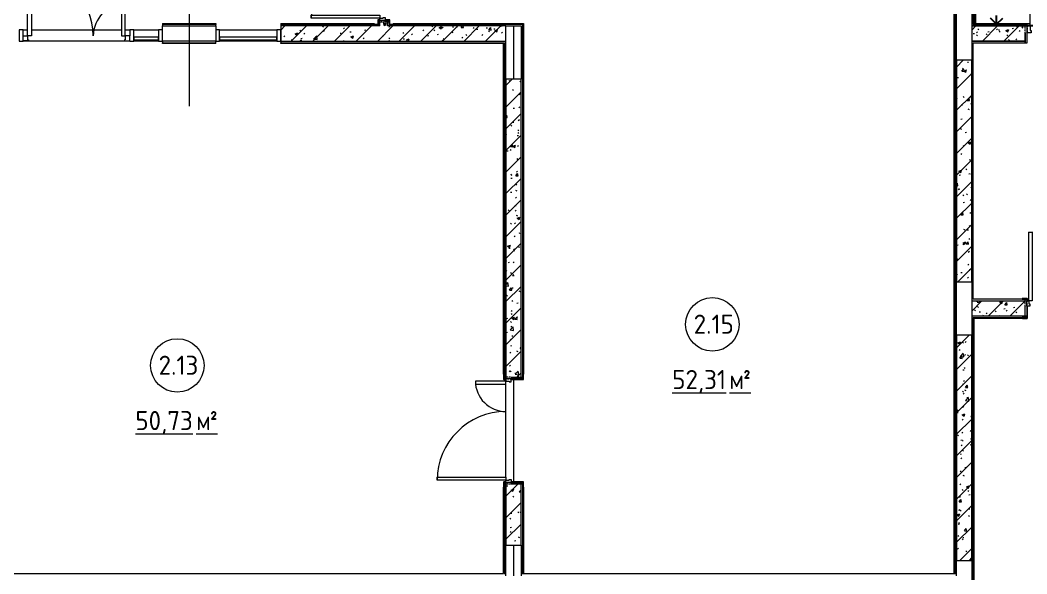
# Model space of a CAD drawing. Header units: millimetres. Extents: x -584918 to 2941280, y 3000189 to 4229862.
# Drawn here: x -441919 to -428734, y 3846735 to 3853985 of the extents above; entities that cross this region are included whole.
import ezdxf

# ---------------------------------------------------------------- set-up
doc = ezdxf.new("R2010")
doc.units = ezdxf.units.MM
doc.linetypes.add('ASVP_Невидимые', pattern=[5, 3, -2])
doc.linetypes.add('ASVP_Осевая', pattern=[14, 10, -2, 0, -2])
for name, color, linetype, lineweight in [('Витраж', 7, 'Continuous', 0), ('Двери', 7, 'Continuous', 0), ('Линии', 7, 'Continuous', 0), ('Марки помещений', 7, 'Continuous', 0), ('Обобщенные модели', 7, 'Continuous', 0), ('Панели витража', 7, 'Continuous', 0), ('Перекрытие', 7, 'Continuous', 0), ('Стены внутренние', 7, 'Continuous', 0), ('Стены несущие', 7, 'Continuous', 0), ('Стены отделка', 7, 'Continuous', 0), ('экспертиза условные обозначения', 1, 'Continuous', 0)]:
    doc.layers.add(name, color=color, linetype=linetype, lineweight=lineweight)
doc.styles.add('GOST Common_2', font='', dxfattribs={"height": 500})
doc.styles.add('GOST Common_3', font='', dxfattribs={"width": 0.9, "height": 500})
doc.styles.get('GOST Common_2').set_extended_font_data('GOST Common')
doc.styles.get('GOST Common_3').set_extended_font_data('GOST Common')
pattern_1 = [(45, (-445536.98, 3844560.27), (-141.4214, 141.4214), [])]
pattern_2 = [(50, (-445536.98, 3844560.27), (364.368, -31.8783), [38.1, -419.1]), (355, (-445536.98, 3844560.27), (-70.486, 382.113), [30.48, -335.28]), (100.451, (-445506.6, 3844557.6), (293.885, 350.2334), [32.38, -356.18]), (46.184, (-445537, 3844661.87), (542.1585, -84.086), [57.15, -628.65]), (96.636, (-445491.8, 3844654.86), (474.805, 494.855), [48.57, -534.27]), (351.184, (-445537, 3844661.87), (474.81, 494.85), [45.72, -502.92]), (21, (-445486.18, 3844636.47), (303.2285, -204.5305), [38.1, -419.1]), (326, (-445486.18, 3844636.47), (123.604, 368.376), [30.48, -335.28]), (71.451, (-445460.9, 3844619.42), (426.834, 163.843), [32.38, -356.18]), (37.5, (-445536.98, 3844560.27), (6.17665, 169.11015), [16.764, -314.452, 16.764, -323.596, -336.55]), (37.5, (-445536.98, 3844560.27), (6.17665, 169.11015), [-671.576, 16.764, -319.786]), (7.5, (-445536.98, 3844560.27), (133.6389, 200.3615), [16.764, -177.292, 16.764, -306.832, -128.27]), (7.5, (-445536.98, 3844560.27), (133.6389, 200.3615), [-517.652, 16.764, -111.506]), (327.5, (-445650.27, 3844560.27), (271.1818, -11.4584), [16.764, -110.236, 16.764, -379.476, -525.78]), (327.5, (-445650.27, 3844560.27), (271.1818, -11.4584), [-523.24, 16.764, -509.016]), (317.5, (-445701.07, 3844560.27), (296.2585, 50.8528), [16.764, -148.336, 16.764, -246.38, -373.38]), (317.5, (-445701.07, 3844560.27), (296.2585, 50.8528), [-428.244, 16.764, -356.616])]

# ---------------------------------------------------------------- blocks, each defined once
blk = doc.blocks.new('ASVP_ДверьДеревянная_2 полотна - Межкомнатная 1300х2000h_полотна_ Г Л _1220 в свету_-7533811-АР Этаж 02')
at = {"layer": 'Двери', "linetype": 'ASVP_Невидимые', "lineweight": 18}
for p, q in [((-680, 20), (-700, 20)), ((-700, 20), (-700, -50)), ((-680, -50), (-680, 20)), ((680, -50), (680, 20)), ((680, 20), (700, 20)), ((700, 20), (700, -50)), ((-700, -50), (-680, -50)), ((700, -50), (680, -50))]:
    blk.add_line(p, q, dxfattribs=at)
at = {"layer": 'Двери', "lineweight": 18}
for p, q in [((-680, 20), (-680, -50)), ((-640, 20), (-680, 20)), ((-640, -10), (-640, 20)), ((640, 20), (680, 20)), ((640, -10), (640, 20)), ((680, 20), (680, -50)), ((-680, -50), (-650, -50)), ((-650, -50), (-650, -10)), ((-650, -10), (-640, -10)), ((-610, -50), (-650, -50)), ((-650, -50), (-650, -450)), ((-610, -450), (-610, -50)), ((610, -950), (610, -50)), ((610, -50), (650, -50)), ((650, -10), (640, -10)), ((650, -50), (650, -10)), ((650, -50), (650, -950)), ((680, -50), (650, -50)), ((-650, -450), (-610, -450)), ((650, -950), (610, -950))]:
    blk.add_line(p, q, dxfattribs=at)
at = {"layer": 'Двери'}
for centre, radius, start, end in [((-650, -50), 400, 270, 0), ((650, -50), 900, 180, 270)]:
    blk.add_arc(centre, radius, start, end, dxfattribs=at)
blk = doc.blocks.new('ASVP_НАЛИЧНИК МДФ_Двери - Наличник дверной МДФ-7533812-АР Этаж 02')
at = {"layer": 'Обобщенные модели'}
for p, q in [((-740, 5), (-740, 0)), ((-740, 0), (-681, 0)), ((-675, 10), (-735, 10)), ((-681, 1), (-680, 1)), ((-681, 0), (-681, 1)), ((-680, 1), (-680, -50)), ((-670, -50), (-670, 5)), ((670, 5), (670, -50)), ((735, 10), (675, 10)), ((680, 1), (681, 1)), ((680, -50), (680, 1)), ((681, 1), (681, 0)), ((681, 0), (740, 0)), ((740, 0), (740, 5))]:
    blk.add_line(p, q, dxfattribs=at)
for centre, start, end in [((-735, 5), 90, 180), ((-675, 5), 360, 90), ((675, 5), 90, 180), ((735, 5), 0, 90)]:
    blk.add_arc(centre, 5, start, end, dxfattribs=at)
blk = doc.blocks.new('ASVP_НАЛИЧНИК МДФ_Двери - Наличник дверной МДФ-7488638-АР Этаж 02')
at = {"layer": 'Обобщенные модели'}
for p, q in [((-740, 5), (-740, 0)), ((-740, 0), (-681, 0)), ((-675, 10), (-735, 10)), ((-681, 1), (-680, 1)), ((-681, 0), (-681, 1)), ((-680, 1), (-680, -20)), ((-670, -20), (-670, 5)), ((670, 5), (670, -20)), ((735, 10), (675, 10)), ((680, 1), (681, 1)), ((680, -20), (680, 1)), ((681, 1), (681, 0)), ((681, 0), (740, 0)), ((740, 0), (740, 5))]:
    blk.add_line(p, q, dxfattribs=at)
for centre, start, end in [((-735, 5), 90, 180), ((-675, 5), 360, 90), ((675, 5), 90, 180), ((735, 5), 0, 90)]:
    blk.add_arc(centre, 5, start, end, dxfattribs=at)
blk = doc.blocks.new('ASVP_ДверьДеревянная_2 полотна - Межкомнатная 1300х2000h_полотна_ Г Л _1220 в свету_-7769643-АР Этаж 02')
at = {"layer": 'Двери', "linetype": 'ASVP_Невидимые', "lineweight": 18}
for p, q in [((-680, -30), (-700, -30)), ((-700, -30), (-700, -100)), ((-700, -100), (-680, -100)), ((-680, -100), (-680, -30)), ((680, -100), (680, -30)), ((680, -30), (700, -30)), ((700, -100), (680, -100)), ((700, -30), (700, -100))]:
    blk.add_line(p, q, dxfattribs=at)
at = {"layer": 'Двери', "lineweight": 18}
for p, q in [((-680, -30), (-680, -100)), ((-640, -30), (-680, -30)), ((-680, -100), (-650, -100)), ((-650, -100), (-650, -60)), ((-650, -60), (-640, -60)), ((-610, -100), (-650, -100)), ((-650, -100), (-650, -500)), ((-640, -60), (-640, -30)), ((-610, -500), (-610, -100)), ((610, -1000), (610, -100)), ((610, -100), (650, -100)), ((640, -30), (680, -30)), ((640, -60), (640, -30)), ((650, -60), (640, -60)), ((650, -100), (650, -60)), ((650, -100), (650, -1000)), ((680, -100), (650, -100)), ((680, -30), (680, -100)), ((-650, -500), (-610, -500)), ((650, -1000), (610, -1000))]:
    blk.add_line(p, q, dxfattribs=at)
at = {"layer": 'Двери'}
for centre, radius, start, end in [((-650, -100), 400, 270, 0), ((650, -100), 900, 180, 270)]:
    blk.add_arc(centre, radius, start, end, dxfattribs=at)
blk = doc.blocks.new('ASVP_НАЛИЧНИК МДФ_Двери - Наличник дверной МДФ-7488637-АР Этаж 02')
at = {"layer": 'Обобщенные модели'}
for p, q in [((-740, 5), (-740, 0)), ((-740, 0), (-681, 0)), ((-675, 10), (-735, 10)), ((-681, 1), (-680, 1)), ((-681, 0), (-681, 1)), ((-680, 1), (-680, -150)), ((-670, -150), (-670, 5)), ((670, 5), (670, -150)), ((735, 10), (675, 10)), ((680, 1), (681, 1)), ((680, -150), (680, 1)), ((681, 1), (681, 0)), ((681, 0), (740, 0)), ((740, 0), (740, 5))]:
    blk.add_line(p, q, dxfattribs=at)
for centre, start, end in [((-735, 5), 90, 180), ((-675, 5), 360, 90), ((675, 5), 90, 180), ((735, 5), 0, 90)]:
    blk.add_arc(centre, 5, start, end, dxfattribs=at)
blk = doc.blocks.new('ASVP_НАЛИЧНИК МДФ_Двери - Наличник дверной МДФ-V12-АР Этаж 02')
at = {"layer": 'Обобщенные модели'}
for p, q in [((-740, 5), (-740, 0)), ((-740, 0), (-681, 0)), ((-675, 10), (-735, 10)), ((-681, 1), (-680, 1)), ((-681, 0), (-681, 1)), ((-680, 1), (-680, -20)), ((-670, -20), (-670, 5)), ((670, 5), (670, -20)), ((735, 10), (675, 10)), ((680, 1), (681, 1)), ((680, -20), (680, 1)), ((681, 1), (681, 0)), ((681, 0), (740, 0)), ((740, 0), (740, 5))]:
    blk.add_line(p, q, dxfattribs=at)
for centre, start, end in [((-735, 5), 90, 180), ((-675, 5), 360, 90), ((675, 5), 90, 180), ((735, 5), 0, 90)]:
    blk.add_arc(centre, 5, start, end, dxfattribs=at)
blk = doc.blocks.new('ASVP_ДверьПротивопожарнаяСтальная_2 полотна - EI15 1370х2000h_полотна_ Г Пр _1250 в свету_-7407274-АР Этаж 02')
at = {"layer": 'Двери', "lineweight": 18}
for p, q in [((-685, 1000), (-625, 1000)), ((-685, 100), (-685, 1000)), ((-625, 1000), (-625, 100)), ((685, 570), (625, 570)), ((625, 570), (625, 100)), ((685, 100), (685, 570)), ((-725, 100), (-685, 100)), ((-725, 10), (-725, 100)), ((-670, 10), (-725, 10)), ((-625, 100), (-685, 100)), ((-685, 100), (-685, 40)), ((-685, 40), (-670, 40)), ((-670, 40), (-670, 10)), ((625, 100), (685, 100)), ((685, 40), (670, 40)), ((670, 40), (670, 10)), ((670, 10), (725, 10)), ((725, 100), (685, 100)), ((685, 100), (685, 40)), ((725, 10), (725, 100))]:
    blk.add_line(p, q, dxfattribs=at)
at = {"layer": 'Двери', "linetype": 'ASVP_Невидимые', "lineweight": 18}
for p, q in [((-750, 100), (-725, 100)), ((-750, 10), (-750, 100)), ((-725, 10), (-750, 10)), ((-725, 100), (-725, 10)), ((750, 100), (725, 100)), ((725, 100), (725, 10)), ((725, 10), (750, 10)), ((750, 10), (750, 100))]:
    blk.add_line(p, q, dxfattribs=at)
at = {"layer": 'Двери'}
for centre, radius, start, end in [((-685, 100), 900, 360, 90), ((685, 100), 470, 90, 180)]:
    blk.add_arc(centre, radius, start, end, dxfattribs=at)
blk = doc.blocks.new('ASVP_ОТКОС_Оштукатуривание дверного откоса - Оштукатуривание дверного откоса-5741163-АР Этаж 02')
at = {"layer": 'Обобщенные модели'}
for p, q in [((-750, 130), (-750, 0)), ((-750, 0), (-725, 0)), ((-725, 0), (-725, 130)), ((725, 130), (725, 0)), ((725, 0), (750, 0)), ((750, 0), (750, 130))]:
    blk.add_line(p, q, dxfattribs=at)
blk = doc.blocks.new('ASVP_ОТКОС_Оштукатуривание дверного откоса - Оштукатуривание дверного откоса-V66-АР Этаж 02')
at = {"layer": 'Обобщенные модели'}
for p, q in [((-750, 20), (-750, 0)), ((-750, 0), (-725, 0)), ((-725, 0), (-725, 20)), ((725, 20), (725, 0)), ((725, 0), (750, 0)), ((750, 0), (750, 20))]:
    blk.add_line(p, q, dxfattribs=at)
blk = doc.blocks.new('ASVP_ДверьДеревянная_2 полотна - Межкомнатная 1300х2000h_полотна_ Г Пр _1220 в свету_-7189934-АР Этаж 02')
at = {"layer": 'Двери', "lineweight": 18}
for p, q in [((-650, 1000), (-610, 1000)), ((-650, 100), (-650, 1000)), ((-610, 1000), (-610, 100)), ((650, 500), (610, 500)), ((610, 500), (610, 100)), ((650, 100), (650, 500)), ((-680, 100), (-650, 100)), ((-680, 30), (-680, 100)), ((-640, 30), (-680, 30)), ((-610, 100), (-650, 100)), ((-650, 100), (-650, 60)), ((-650, 60), (-640, 60)), ((-640, 60), (-640, 30)), ((610, 100), (650, 100)), ((650, 60), (640, 60)), ((640, 60), (640, 30)), ((640, 30), (680, 30)), ((680, 100), (650, 100)), ((650, 100), (650, 60)), ((680, 30), (680, 100))]:
    blk.add_line(p, q, dxfattribs=at)
at = {"layer": 'Двери', "linetype": 'ASVP_Невидимые', "lineweight": 18}
for p, q in [((-700, 100), (-680, 100)), ((-700, 30), (-700, 100)), ((-680, 30), (-700, 30)), ((-680, 100), (-680, 30)), ((700, 100), (680, 100)), ((680, 100), (680, 30)), ((680, 30), (700, 30)), ((700, 30), (700, 100))]:
    blk.add_line(p, q, dxfattribs=at)
at = {"layer": 'Двери'}
for centre, radius, start, end in [((-650, 100), 900, 360, 90), ((650, 100), 400, 90, 180)]:
    blk.add_arc(centre, radius, start, end, dxfattribs=at)
blk = doc.blocks.new('ASVP_НАЛИЧНИК МДФ_Двери - Наличник дверной МДФ-7405303-АР Этаж 02')
at = {"layer": 'Обобщенные модели'}
for p, q in [((-680, 150), (-680, -1)), ((-670, -5), (-670, 150)), ((670, 150), (670, -5)), ((680, -1), (680, 150)), ((-681, 0), (-740, 0)), ((-740, 0), (-740, -5)), ((-681, -1), (-681, 0)), ((740, 0), (681, 0)), ((681, 0), (681, -1)), ((740, -5), (740, 0)), ((-735, -10), (-675, -10)), ((-680, -1), (-681, -1)), ((675, -10), (735, -10)), ((681, -1), (680, -1))]:
    blk.add_line(p, q, dxfattribs=at)
for centre, start, end in [((-735, -5), 180, 270), ((-675, -5), 270, 360), ((675, -5), 180, 270), ((735, -5), 270, 360)]:
    blk.add_arc(centre, 5, start, end, dxfattribs=at)
blk = doc.blocks.new('ASVP_НАЛИЧНИК МДФ_Двери - Наличник дверной МДФ-7488626-АР Этаж 02')
at = {"layer": 'Обобщенные модели'}
for p, q in [((-681, 0), (-740, 0)), ((-740, 0), (-740, -5)), ((-681, -1), (-681, 0)), ((-680, 20), (-680, -1)), ((-670, -5), (-670, 20)), ((670, 20), (670, -5)), ((680, -1), (680, 20)), ((740, 0), (681, 0)), ((681, 0), (681, -1)), ((740, -5), (740, 0)), ((-735, -10), (-675, -10)), ((-680, -1), (-681, -1)), ((675, -10), (735, -10)), ((681, -1), (680, -1))]:
    blk.add_line(p, q, dxfattribs=at)
for centre, start, end in [((-735, -5), 180, 270), ((-675, -5), 270, 360), ((675, -5), 180, 270), ((735, -5), 270, 360)]:
    blk.add_arc(centre, 5, start, end, dxfattribs=at)
blk = doc.blocks.new('Системная панель - Cтеклопакет Двухкамерный_36 мм-7511920-АР Этаж 02')
at = {"layer": 'Панели витража', "lineweight": 18}
for p, q in [((162, 18), (-162, 18)), ((-162, 18), (-162, -18)), ((162, -18), (162, 18)), ((-162, -18), (162, -18))]:
    blk.add_line(p, q, dxfattribs=at)
blk = doc.blocks.new('Прямоугольный импост - 50х150 мм-V15-АР Этаж 02')
at = {"layer": 'Витраж', "lineweight": 18}
for p, q in [((-25, 115), (25, 115)), ((-25, 32.5), (-25, 115)), ((25, 115), (25, -35)), ((-25, -35), (-25, -32.5)), ((25, -35), (-25, -35))]:
    blk.add_line(p, q, dxfattribs=at)
blk = doc.blocks.new('Прямоугольный импост - 50х150 мм-6338307-АР Этаж 02')
at = {"layer": 'Витраж', "lineweight": 18}
for p, q in [((0, 115), (-50, 115)), ((-50, 115), (-50, -35)), ((0, -35), (0, 115)), ((-50, -35), (0, -35))]:
    blk.add_line(p, q, dxfattribs=at)
blk = doc.blocks.new('Системная панель - Cтеклопакет Двухкамерный_36 мм-7511903-АР Этаж 02')
at = {"layer": 'Панели витража', "lineweight": 18}
for p, q in [((375, 18), (-375, 18)), ((-375, 18), (-375, -18)), ((375, -18), (375, 18)), ((-375, -18), (375, -18))]:
    blk.add_line(p, q, dxfattribs=at)
blk = doc.blocks.new('Прямоугольный импост - 50х150 мм-6338301-АР Этаж 02')
at = {"layer": 'Витраж', "lineweight": 18}
for p, q in [((-50, 115), (0, 115)), ((-50, -35), (-50, 115)), ((0, 115), (0, -35)), ((0, -35), (-50, -35))]:
    blk.add_line(p, q, dxfattribs=at)
blk = doc.blocks.new('ASVP_ДверьАлюминиеваяВитражная_2 полотна - Остекленная Внутренняя-7511946-АР Этаж 02')
at = {"layer": 'Двери', "lineweight": 18}
for p, q in [((-640, 892.5), (-590, 892.5)), ((-640, 32.5), (-640, 892.5)), ((-590, 892.5), (-590, 32.5)), ((640, 452.5), (590, 452.5)), ((590, 452.5), (590, 32.5)), ((640, 32.5), (640, 452.5)), ((-700, 32.5), (-640, 32.5)), ((-700, -32.5), (-700, 32.5)), ((-590, 32.5), (-640, 32.5)), ((-640, 32.5), (-640, -17.5)), ((590, 32.5), (640, 32.5)), ((700, 32.5), (640, 32.5)), ((640, 32.5), (640, -17.5)), ((700, -32.5), (700, 32.5)), ((-630, -32.5), (-700, -32.5)), ((-640, -17.5), (-630, -17.5)), ((-630, -17.5), (-630, -32.5)), ((640, -17.5), (630, -17.5)), ((630, -17.5), (630, -32.5)), ((630, -32.5), (700, -32.5))]:
    blk.add_line(p, q, dxfattribs=at)
at = {"layer": 'Двери'}
for centre, radius, start, end in [((-640, 32.5), 860, 360, 90), ((640, 32.5), 420, 90, 180)]:
    blk.add_arc(centre, radius, start, end, dxfattribs=at)
blk = doc.blocks.new('Прямоугольный импост - 50х150 мм-6338298-АР Этаж 02')
at = {"layer": 'Витраж', "lineweight": 18}
for p, q in [((-25, 115), (25, 115)), ((-25, -35), (-25, 115)), ((25, 115), (25, 32.5)), ((25, -35), (-25, -35)), ((25, -32.5), (25, -35))]:
    blk.add_line(p, q, dxfattribs=at)
blk = doc.blocks.new('ASVP_Марка_Помещение_ДваЗначения - Номер Площадь-685795-АР Этаж 02')
at = {"layer": 'Марки помещений'}
blk.add_circle((0, 0), 3.5, dxfattribs=at)

msp = doc.modelspace()

# ---------------------------------------------------------------- hatches: boundary and pattern name
at = {"layer": 'Стены внутренние'}
h = msp.add_hatch(dxfattribs=at)
h.set_pattern_fill('FP_1', color=256, style=0, pattern_type=2)
h.set_pattern_definition(pattern_1)
h.paths.add_polyline_path([(-437106.082, 3853909.598), (-437106.082, 3853959.598), (-437206.082, 3853959.598), (-437206.082, 3853909.598)])
h.paths.add_polyline_path([(-437206.082, 3855359.598), (-437106.082, 3855359.598), (-437106.082, 3855509.598), (-437206.082, 3855509.598), (-437206.082, 3855502.662)])
h = msp.add_hatch(dxfattribs=at)
h.set_pattern_fill('FP_2', color=256, style=0, pattern_type=2)
h.set_pattern_definition(pattern_2)
h.paths.add_polyline_path([(-437106.082, 3853909.598), (-437106.082, 3853959.598), (-437206.082, 3853959.598), (-437206.082, 3853909.598)])
h.paths.add_polyline_path([(-437206.082, 3855359.598), (-437106.082, 3855359.598), (-437106.082, 3855509.598), (-437206.082, 3855509.598), (-437206.082, 3855502.662)])
h = msp.add_hatch(dxfattribs=at)
h.set_pattern_fill('FP_1', color=256, style=0, pattern_type=2)
h.set_pattern_definition(pattern_1)
h.paths.add_polyline_path([(-436089.903, 3853709.598), (-435556.082, 3853709.598), (-435556.082, 3853909.598), (-438506.082, 3853909.598), (-438506.082, 3853709.598), (-437026.274, 3853709.598)])
h = msp.add_hatch(dxfattribs=at)
h.set_pattern_fill('FP_2', color=256, style=0, pattern_type=2)
h.set_pattern_definition(pattern_2)
h.paths.add_polyline_path([(-436089.903, 3853709.598), (-435556.082, 3853709.598), (-435556.082, 3853909.598), (-438506.082, 3853909.598), (-438506.082, 3853709.598), (-437026.274, 3853709.598)])
h = msp.add_hatch(dxfattribs=at)
h.set_pattern_fill('FP_1', color=256, style=0, pattern_type=2)
h.set_pattern_definition(pattern_1)
h.paths.add_polyline_path([(-429456.082, 3853709.598), (-428756.082, 3853709.598), (-428756.082, 3853909.598), (-429456.082, 3853909.01)])
h.paths.add_polyline_path([(-427256.082, 3853709.598), (-427106.082, 3853709.598), (-427106.082, 3853909.598), (-427256.082, 3853909.598), (-427256.082, 3853819.598)])
h = msp.add_hatch(dxfattribs=at)
h.set_pattern_fill('FP_2', color=256, style=0, pattern_type=2)
h.set_pattern_definition(pattern_2)
h.paths.add_polyline_path([(-429456.082, 3853709.598), (-428756.082, 3853709.598), (-428756.082, 3853909.598), (-429456.082, 3853909.01)])
h.paths.add_polyline_path([(-427256.082, 3853709.598), (-427106.082, 3853709.598), (-427106.082, 3853909.598), (-427256.082, 3853909.598), (-427256.082, 3853819.598)])
h = msp.add_hatch(dxfattribs=at)
h.set_pattern_fill('FP_1', color=256, style=0, pattern_type=2)
h.set_pattern_definition(pattern_1)
h.paths.add_polyline_path([(-429656.082, 3850559.598), (-429456.082, 3850559.598), (-429456.082, 3853459.598), (-429656.082, 3853459.598), (-429656.082, 3851759.598)])
h = msp.add_hatch(dxfattribs=at)
h.set_pattern_fill('FP_2', color=256, style=0, pattern_type=2)
h.set_pattern_definition(pattern_2)
h.paths.add_polyline_path([(-429656.082, 3850559.598), (-429456.082, 3850559.598), (-429456.082, 3853459.598), (-429656.082, 3853459.598), (-429656.082, 3851759.598)])
h = msp.add_hatch(dxfattribs=at)
h.set_pattern_fill('FP_1', color=256, style=0, pattern_type=2)
h.set_pattern_definition(pattern_1)
h.paths.add_polyline_path([(-435456.082, 3847109.598), (-435356.082, 3847109.598), (-435356.082, 3847909.598), (-435556.082, 3847909.598), (-435556.082, 3847109.598)])
h.paths.add_polyline_path([(-435486.082, 3849309.598), (-435356.082, 3849309.598), (-435356.082, 3853209.598), (-435556.082, 3853209.598), (-435556.082, 3849309.598)])
h = msp.add_hatch(dxfattribs=at)
h.set_pattern_fill('FP_2', color=256, style=0, pattern_type=2)
h.set_pattern_definition(pattern_2)
h.paths.add_polyline_path([(-435456.082, 3847109.598), (-435356.082, 3847109.598), (-435356.082, 3847909.598), (-435556.082, 3847909.598), (-435556.082, 3847109.598)])
h.paths.add_polyline_path([(-435486.082, 3849309.598), (-435356.082, 3849309.598), (-435356.082, 3853209.598), (-435556.082, 3853209.598), (-435556.082, 3849309.598)])
h = msp.add_hatch(dxfattribs=at)
h.set_pattern_fill('FP_1', color=256, style=0, pattern_type=2)
h.set_pattern_definition(pattern_1)
h.paths.add_polyline_path([(-427106.082, 3850109.598), (-427106.082, 3850309.598), (-427356.082, 3850309.598), (-427356.082, 3850109.598), (-427120.871, 3850109.598)])
h.paths.add_polyline_path([(-429436.082, 3850109.598), (-428756.082, 3850109.598), (-428756.082, 3850309.598), (-429456.082, 3850309.598), (-429456.082, 3850109.598)])
h = msp.add_hatch(dxfattribs=at)
h.set_pattern_fill('FP_2', color=256, style=0, pattern_type=2)
h.set_pattern_definition(pattern_2)
h.paths.add_polyline_path([(-427106.082, 3850109.598), (-427106.082, 3850309.598), (-427356.082, 3850309.598), (-427356.082, 3850109.598), (-427120.871, 3850109.598)])
h.paths.add_polyline_path([(-429436.082, 3850109.598), (-428756.082, 3850109.598), (-428756.082, 3850309.598), (-429456.082, 3850309.598), (-429456.082, 3850109.598)])
h = msp.add_hatch(dxfattribs=at)
h.set_pattern_fill('FP_1', color=256, style=0, pattern_type=2)
h.set_pattern_definition(pattern_1)
h.paths.add_polyline_path([(-429465.472, 3846909.598), (-429456.082, 3846909.598), (-429456.082, 3849859.598), (-429656.082, 3849859.598), (-429656.082, 3846909.598)])
h = msp.add_hatch(dxfattribs=at)
h.set_pattern_fill('FP_2', color=256, style=0, pattern_type=2)
h.set_pattern_definition(pattern_2)
h.paths.add_polyline_path([(-429465.472, 3846909.598), (-429456.082, 3846909.598), (-429456.082, 3849859.598), (-429656.082, 3849859.598), (-429656.082, 3846909.598)])
at = {"layer": 'экспертиза условные обозначения', "lineweight": -3}
h = msp.add_hatch(dxfattribs=at)
h.set_pattern_fill('GRASS', color=3, scale=24)
h.set_pattern_definition([(90, (-445940.84, 3599179.46), (-431.0523, 431.0523), [114.3, -747.8046]), (45, (-445940.84, 3599179.46), (-431.0523, 431.0523), [114.3, -495.3]), (135, (-445940.84, 3599179.46), (-431.0523, -431.0523), [114.3, -495.3])])
edge = h.paths.add_edge_path()
edge.add_line((-433138.536, 3859960.732), (-432427.047, 3861812.531))
edge.add_line((-432427.047, 3861812.531), (-429058.768, 3860419.029))
edge.add_line((-429058.768, 3860419.029), (-427713.174, 3863758.097))
edge.add_line((-427713.174, 3863758.097), (-426192.043, 3863145.104))
edge.add_line((-426192.043, 3863145.104), (-427537.637, 3859806.036))
edge.add_line((-427537.637, 3859806.036), (-422940.993, 3857986.002))
edge.add_line((-422940.993, 3857986.002), (-423651.168, 3856223.716))
edge.add_line((-423651.168, 3856223.716), (-424966.386, 3856759.12))
edge.add_arc((-425393.138, 3855731.152), 1113.03, 67.4546237, 179.2891611)
edge.add_line((-426506.082, 3855744.96), (-426506.082, 3853909.598))
edge.add_line((-426506.082, 3853909.598), (-429406.082, 3853909.598))
edge.add_line((-429406.082, 3853909.598), (-429406.082, 3858542.86))
edge.add_line((-429406.082, 3858542.86), (-433138.536, 3859960.732))

# ---------------------------------------------------------------- linework, layer by layer
at = {"layer": 'Линии', "linetype": 'ASVP_Осевая'}
msp.add_line((-439706.082, 3859859.598), (-439706.082, 3852859.598), dxfattribs=at)
at = {"layer": 'Перекрытие'}
for p, q in [((-437106.082, 3853979.598), (-437106.082, 3853959.598)), ((-441881.082, 3853859.598), (-441821.082, 3853859.598)), ((-441771.082, 3853859.598), (-440591.082, 3853859.598)), ((-440541.082, 3853859.598), (-440481.082, 3853859.598)), ((-440431.082, 3853859.598), (-440106.082, 3853859.598)), ((-440056.082, 3853859.598), (-440056.082, 3853909.598)), ((-439356.082, 3853909.598), (-439356.082, 3853859.598)), ((-439306.082, 3853859.598), (-438556.082, 3853859.598)), ((-435456.082, 3853909.598), (-435456.082, 3853209.598)), ((-440481.082, 3853709.598), (-441881.082, 3853709.598)), ((-440106.082, 3853709.598), (-440431.082, 3853709.598)), ((-438556.082, 3853709.598), (-439306.082, 3853709.598)), ((-428736.082, 3850109.598), (-428756.082, 3850109.598)), ((-435456.082, 3849309.598), (-435456.082, 3849289.598)), ((-435556.082, 3847999.598), (-435556.082, 3849219.598)), ((-435456.082, 3849279.598), (-435456.082, 3847939.598)), ((-435456.082, 3847929.598), (-435456.082, 3847909.598)), ((-435456.082, 3847109.598), (-435456.082, 3846709.598))]:
    msp.add_line(p, q, dxfattribs=at)
at = {"layer": 'Стены внутренние'}
for p, q in [((-429426.082, 3855669.598), (-429426.082, 3853939.598)), ((-429686.082, 3846739.598), (-429686.082, 3855479.598)), ((-440056.082, 3853939.598), (-439356.082, 3853939.598)), ((-440056.082, 3853939.598), (-440056.082, 3853929.598)), ((-439356.082, 3853939.598), (-439356.082, 3853929.598)), ((-438506.082, 3853939.598), (-437281.082, 3853939.598)), ((-438506.082, 3853939.598), (-438506.082, 3853929.598)), ((-437281.082, 3853939.598), (-437281.082, 3853929.598)), ((-437031.082, 3853939.598), (-435326.082, 3853939.598)), ((-437031.082, 3853939.598), (-437031.082, 3853929.598)), ((-435326.082, 3853939.598), (-435326.082, 3849349.598)), ((-429426.082, 3853939.598), (-428691.082, 3853939.598)), ((-440056.082, 3853679.598), (-440056.082, 3853689.598)), ((-439356.082, 3853679.598), (-440056.082, 3853679.598)), ((-439356.082, 3853679.598), (-439356.082, 3853689.598)), ((-438506.082, 3853679.598), (-438506.082, 3853689.598)), ((-435586.082, 3853679.598), (-438506.082, 3853679.598)), ((-435586.082, 3849349.598), (-435586.082, 3853679.598)), ((-428791.082, 3850079.598), (-429426.082, 3850079.598)), ((-429426.082, 3850079.598), (-429426.082, 3841339.598)), ((-435586.082, 3849349.598), (-435581.082, 3849349.598)), ((-435326.082, 3849349.598), (-435331.082, 3849349.598)), ((-435586.082, 3846739.598), (-435586.082, 3847869.598)), ((-435586.082, 3847869.598), (-435581.082, 3847869.598)), ((-435326.082, 3847869.598), (-435331.082, 3847869.598)), ((-435326.082, 3847869.598), (-435326.082, 3846739.598)), ((-442826.082, 3846739.598), (-435586.082, 3846739.598)), ((-435326.082, 3846739.598), (-429686.082, 3846739.598))]:
    msp.add_line(p, q, dxfattribs=at)
at = {"layer": 'Стены несущие'}
for p, q in [((-437206.082, 3853909.598), (-437206.082, 3853959.598)), ((-437106.082, 3853959.598), (-437136.082, 3853959.598)), ((-437106.082, 3853909.598), (-437106.082, 3853959.598)), ((-437206.082, 3853909.598), (-438506.082, 3853909.598)), ((-438506.082, 3853909.598), (-438506.082, 3853709.598)), ((-435556.082, 3853909.598), (-437106.082, 3853909.598)), ((-435556.082, 3853709.598), (-435556.082, 3853909.598)), ((-429456.082, 3853909.598), (-429456.082, 3853709.598)), ((-428756.082, 3853909.598), (-429456.082, 3853909.598)), ((-429436.082, 3853909.598), (-428756.082, 3853909.598)), ((-428756.082, 3853709.598), (-428756.082, 3853819.598)), ((-438506.082, 3853709.598), (-435556.082, 3853709.598)), ((-429456.082, 3853709.598), (-428756.082, 3853709.598)), ((-428756.082, 3853709.598), (-429436.082, 3853709.598)), ((-429456.082, 3853459.598), (-429656.082, 3853459.598)), ((-429656.082, 3853459.598), (-429656.082, 3850559.598)), ((-429456.082, 3850559.598), (-429456.082, 3853459.598)), ((-435356.082, 3853209.598), (-435556.082, 3853209.598)), ((-435556.082, 3853209.598), (-435556.082, 3849309.598)), ((-435356.082, 3849309.598), (-435356.082, 3853209.598)), ((-429656.082, 3850559.598), (-429456.082, 3850559.598)), ((-429456.082, 3850309.598), (-429456.082, 3850109.598)), ((-429456.082, 3850309.598), (-428756.082, 3850309.598)), ((-428756.082, 3850109.598), (-428756.082, 3850239.598)), ((-428756.082, 3850109.598), (-429456.082, 3850109.598)), ((-429456.082, 3849859.598), (-429656.082, 3849859.598)), ((-429656.082, 3849859.598), (-429656.082, 3846909.598)), ((-429456.082, 3846909.598), (-429456.082, 3849859.598)), ((-435486.082, 3849309.598), (-435356.082, 3849309.598)), ((-435556.082, 3847909.598), (-435556.082, 3847109.598)), ((-435356.082, 3847909.598), (-435486.082, 3847909.598)), ((-435356.082, 3847109.598), (-435356.082, 3847909.598)), ((-435556.082, 3847109.598), (-435356.082, 3847109.598)), ((-429656.082, 3846909.598), (-429456.082, 3846909.598))]:
    msp.add_line(p, q, dxfattribs=at)
at = {"layer": 'Стены отделка'}
for p, q in [((-429436.082, 3853929.598), (-429436.082, 3855774.598)), ((-429456.082, 3855709.598), (-429456.082, 3853909.598)), ((-429656.082, 3846709.598), (-429656.082, 3855509.598)), ((-429676.082, 3855489.598), (-429676.082, 3846729.598)), ((-439356.082, 3853929.598), (-440056.082, 3853929.598)), ((-440056.082, 3853929.598), (-440056.082, 3853909.598)), ((-439356.082, 3853909.598), (-439356.082, 3853929.598)), ((-437226.082, 3853929.598), (-438506.082, 3853929.598)), ((-438506.082, 3853929.598), (-438506.082, 3853909.598)), ((-437206.082, 3853959.598), (-437226.082, 3853959.598)), ((-437226.082, 3853959.598), (-437226.082, 3853929.598)), ((-437086.082, 3853959.598), (-437106.082, 3853959.598)), ((-437086.082, 3853929.598), (-437086.082, 3853959.598)), ((-435336.082, 3853929.598), (-437086.082, 3853929.598)), ((-435336.082, 3849309.598), (-435336.082, 3853929.598)), ((-428756.082, 3853929.598), (-429436.082, 3853929.598)), ((-428756.082, 3853909.598), (-428756.082, 3853929.598)), ((-440056.082, 3853909.598), (-439356.082, 3853909.598)), ((-435556.082, 3853909.598), (-435356.082, 3853909.598)), ((-435356.082, 3853909.598), (-435356.082, 3853209.598)), ((-429456.082, 3853909.598), (-429436.082, 3853909.598)), ((-439356.082, 3853709.598), (-440056.082, 3853709.598)), ((-440056.082, 3853709.598), (-440056.082, 3853689.598)), ((-440056.082, 3853689.598), (-439356.082, 3853689.598)), ((-439356.082, 3853689.598), (-439356.082, 3853709.598)), ((-438506.082, 3853709.598), (-438506.082, 3853689.598)), ((-438506.082, 3853689.598), (-435576.082, 3853689.598)), ((-435576.082, 3853689.598), (-435576.082, 3849309.598)), ((-435556.082, 3853209.598), (-435556.082, 3853709.598)), ((-429456.082, 3853709.598), (-429456.082, 3850309.598)), ((-429436.082, 3853709.598), (-429456.082, 3853709.598)), ((-429436.082, 3853689.598), (-428756.082, 3853689.598)), ((-429436.082, 3850329.598), (-429436.082, 3853689.598)), ((-428756.082, 3853689.598), (-428756.082, 3853709.598)), ((-428756.082, 3850329.598), (-429436.082, 3850329.598)), ((-428756.082, 3850309.598), (-428756.082, 3850329.598)), ((-429456.082, 3850109.598), (-429456.082, 3841309.598)), ((-428756.082, 3850089.598), (-428756.082, 3850109.598)), ((-429436.082, 3841329.598), (-429436.082, 3850089.598)), ((-429436.082, 3850089.598), (-428756.082, 3850089.598)), ((-435576.082, 3849309.598), (-435556.082, 3849309.598)), ((-435356.082, 3849309.598), (-435336.082, 3849309.598)), ((-435556.082, 3847909.598), (-435576.082, 3847909.598)), ((-435576.082, 3847909.598), (-435576.082, 3846729.598)), ((-435336.082, 3847909.598), (-435356.082, 3847909.598)), ((-435336.082, 3846729.598), (-435336.082, 3847909.598)), ((-435556.082, 3846709.598), (-435556.082, 3847109.598)), ((-435356.082, 3847109.598), (-435356.082, 3846709.598))]:
    msp.add_line(p, q, dxfattribs=at)
at = {"layer": 'экспертиза условные обозначения', "color": 3, "lineweight": -3}
msp.add_lwpolyline([(-433138.536, 3859960.732), (-432427.047, 3861812.531), (-429058.768, 3860419.029), (-427713.174, 3863758.097), (-426192.043, 3863145.104), (-427537.637, 3859806.036), (-422940.993, 3857986.002), (-423651.168, 3856223.716), (-424966.386, 3856759.12, 0.530783709), (-426506.082, 3855744.96), (-426506.082, 3853909.598), (-429406.082, 3853909.598), (-429406.082, 3858542.86), (-433138.536, 3859960.732)], format="xyb", dxfattribs=at)

# ---------------------------------------------------------------- block references
at = {"layer": 'Витраж', "extrusion": (0, 0, -1)}
for name, p in [('Прямоугольный импост - 50х150 мм-V15-АР Этаж 02', (441906.082, 3853744.598)), ('Прямоугольный импост - 50х150 мм-6338298-АР Этаж 02', (440456.082, 3853744.598)), ('Прямоугольный импост - 50х150 мм-6338301-АР Этаж 02', (439356.082, 3853744.598))]:
    msp.add_blockref(name, p, dxfattribs=at)
at = {"layer": 'Витраж'}
for p in [(-440056.082, 3853744.598), (-438506.082, 3853744.598)]:
    msp.add_blockref('Прямоугольный импост - 50х150 мм-6338307-АР Этаж 02', p, dxfattribs=at)
at = {"layer": 'Двери'}
for name, p, rotation in [('ASVP_ДверьДеревянная_2 полотна - Межкомнатная 1300х2000h_полотна_ Г Л _1220 в свету_-7533811-АР Этаж 02', (-437156.082, 3854659.598), 270.0000000000417), ('ASVP_ДверьДеревянная_2 полотна - Межкомнатная 1300х2000h_полотна_ Г Л _1220 в свету_-7769643-АР Этаж 02', (-435456.082, 3848609.598), 270.0000000000001)]:
    msp.add_blockref(name, p, dxfattribs=dict(at, rotation=rotation))
for name, p in [('ASVP_ДверьПротивопожарнаяСтальная_2 полотна - EI15 1370х2000h_полотна_ Г Пр _1250 в свету_-7407274-АР Этаж 02', (-428006.082, 3853809.598)), ('ASVP_ДверьАлюминиеваяВитражная_2 полотна - Остекленная Внутренняя-7511946-АР Этаж 02', (-441181.082, 3853744.598)), ('ASVP_ДверьДеревянная_2 полотна - Межкомнатная 1300х2000h_полотна_ Г Пр _1220 в свету_-7189934-АР Этаж 02', (-428056.082, 3850209.598))]:
    msp.add_blockref(name, p, dxfattribs=at)
at = {"layer": 'Марки помещений', "xscale": 99.99999999999993, "yscale": 99.99999999999993, "zscale": 99.99999999999993}
for p in [(-432852.735, 3850001.065), (-439860.402, 3849463.516)]:
    msp.add_blockref('ASVP_Марка_Помещение_ДваЗначения - Номер Площадь-685795-АР Этаж 02', p, dxfattribs=at)
at = {"layer": 'Обобщенные модели'}
for name, p, rotation in [('ASVP_НАЛИЧНИК МДФ_Двери - Наличник дверной МДФ-7488638-АР Этаж 02', (-437226.082, 3854659.598), 90.00000000004187), ('ASVP_НАЛИЧНИК МДФ_Двери - Наличник дверной МДФ-7533812-АР Этаж 02', (-437086.082, 3854659.598), 270.0000000000417), ('ASVP_ОТКОС_Оштукатуривание дверного откоса - Оштукатуривание дверного откоса-V66-АР Этаж 02', (-428006.082, 3853929.598), 180), ('ASVP_НАЛИЧНИК МДФ_Двери - Наличник дверной МДФ-7488626-АР Этаж 02', (-428056.082, 3850329.598), 180), ('ASVP_НАЛИЧНИК МДФ_Двери - Наличник дверной МДФ-V12-АР Этаж 02', (-435576.082, 3848609.598), 90.00000000000031), ('ASVP_НАЛИЧНИК МДФ_Двери - Наличник дверной МДФ-7488637-АР Этаж 02', (-435336.082, 3848609.598), 270.0000000000001)]:
    msp.add_blockref(name, p, dxfattribs=dict(at, rotation=rotation))
for name, p in [('ASVP_ОТКОС_Оштукатуривание дверного откоса - Оштукатуривание дверного откоса-5741163-АР Этаж 02', (-428006.082, 3853689.598)), ('ASVP_НАЛИЧНИК МДФ_Двери - Наличник дверной МДФ-7405303-АР Этаж 02', (-428056.082, 3850089.598))]:
    msp.add_blockref(name, p, dxfattribs=at)
at = {"layer": 'Панели витража', "rotation": 180}
for name, p in [('Системная панель - Cтеклопакет Двухкамерный_36 мм-7511920-АР Этаж 02', (-440268.582, 3853744.598)), ('Системная панель - Cтеклопакет Двухкамерный_36 мм-7511903-АР Этаж 02', (-438931.082, 3853744.598))]:
    msp.add_blockref(name, p, dxfattribs=at)

# ---------------------------------------------------------------- texts
at = {"layer": 'Марки помещений', "char_height": 250, "attachment_point": 1}
for s, insert, width, style in [('2.15', (-433097.542, 3850128.79), 606.07575, 'GOST Common_2'), ('2.13', (-440105.209, 3849591.241), 606.07575, 'GOST Common_2'), ('\\L52,31 ', (-433378.329, 3849404.259), 909.11362, 'GOST Common_2'), ('\\L\\fGOST Common|b0|i0|c204|p34|;\\W.9;\\Lм', (-432628.235, 3849404.259), 216.45562, 'GOST Common_2'), ('\\L\\fGOST Common|b0|i0|c238|p34|;\\W.9;\\L²', (-432449.641, 3849404.259), 165.94931, 'GOST Common_3'), ('\\L50,73 ', (-440409.845, 3848866.711), 966.83512, 'GOST Common_2'), ('\\L\\fGOST Common|b0|i0|c204|p34|;\\W.9;\\Lм', (-439612.126, 3848866.711), 216.45562, 'GOST Common_2'), ('\\L\\fGOST Common|b0|i0|c238|p34|;\\W.9;\\L²', (-439433.533, 3848866.711), 165.94931, 'GOST Common_3')]:
    msp.add_mtext(s, dxfattribs=dict(at, insert=insert, width=width, style=style))

doc.saveas('drawing.dxf')
